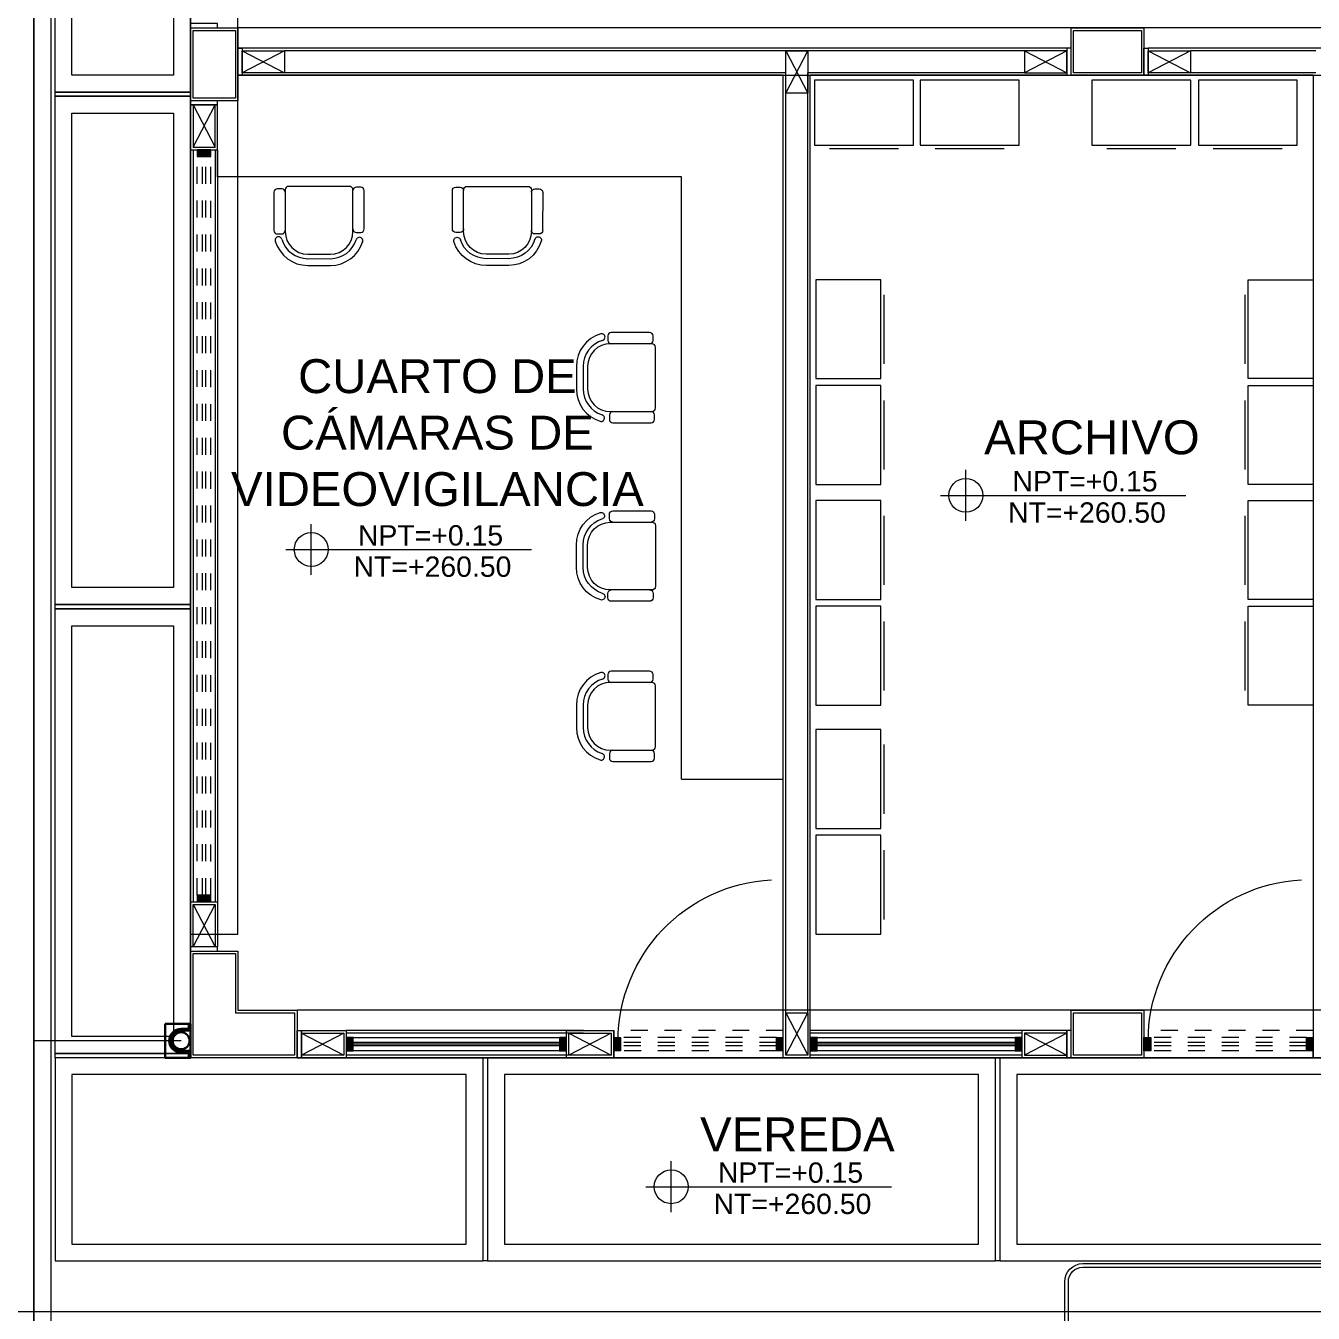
# Model space of a CAD drawing. Header units: metres. Extents: x 349075 to 349285, y 9281902 to 9282050.
# Drawn here: x 349102.79 to 349110.39, y 9281950.57 to 9281958.17 of the extents above; entities that cross this region are included whole.
import ezdxf

# ---------------------------------------------------------------- set-up
doc = ezdxf.new("R2010")
doc.units = ezdxf.units.M
doc.header["$LTSCALE"] = 0.25
doc.linetypes.add('01 nivel$0$HIDDEN2', pattern=[0.1875, 0.125, -0.0625])
doc.linetypes.add('DASHED2', pattern=[0.762, 0.635, -0.127])
for name, color, linetype, lineweight in [('0_VANOS', 30, 'Continuous', 9), ('ARQ-FONDO', 253, 'CONTINUOUS', 9), ('CUNETAS-RED', 5, 'CONTINUOUS', 18)]:
    doc.layers.add(name, color=color, linetype=linetype, lineweight=lineweight)
doc.styles.add('Arial_1', font='arial.ttf', dxfattribs={"height": 0.15})

# ---------------------------------------------------------------- blocks, each defined once
blk = doc.blocks.new('junta vereda 0.8')
at = {"layer": 'ARQ-FONDO'}
blk.add_lwpolyline([(0.0127, 0), (-0.0127, 0), (-0.0127, 0.8), (0.0127, 0.8)], close=True, dxfattribs=at)
blk = doc.blocks.new('JUNTA VEREDA')
at = {"layer": 'ARQ-FONDO'}
blk.add_lwpolyline([(-0.0133, 1.2), (0.0121, 1.2), (0.0121, 0), (-0.0133, 0)], close=True, dxfattribs=at)
blk = doc.blocks.new('verda pg edf 04')
at = {"layer": 'ARQ-FONDO'}
for p, q in [((-9.0866, -36.315, -20.5486), (-9.0866, -35.115, -20.5486)), ((-6.0612, -36.315, -20.5486), (-6.0612, -35.115, -20.5486))]:
    blk.add_line(p, q, dxfattribs=at)
at = {"layer": 'ARQ-FONDO', "elevation": -20.5486}
for points in [[(-10.815, -26.4136), (-10.815, -29.4136), (-11.615, -29.4136), (-11.615, -26.4136)], [(-10.915, -26.5136), (-10.915, -29.3136), (-11.515, -29.3136), (-11.515, -26.5136)], [(-10.815, -29.439), (-10.815, -32.439), (-11.615, -32.439), (-11.615, -29.439)], [(-10.915, -29.539), (-10.915, -32.339), (-11.515, -32.339), (-11.515, -29.539)], [(-10.815, -32.4644), (-10.815, -35.0896), (-11.615, -35.0896), (-11.615, -32.4644)], [(-10.915, -32.5644), (-10.915, -34.9896), (-11.515, -34.9896), (-11.515, -32.5644)], [(-11.615, -36.315), (-9.0866, -36.315), (-9.0866, -35.115), (-11.615, -35.115)], [(-9.0612, -36.315), (-6.0612, -36.315), (-6.0612, -35.115), (-9.0612, -35.115)], [(-6.0358, -36.315), (-3.0358, -36.315), (-3.0358, -35.115), (-6.0358, -35.115)], [(-11.515, -36.215), (-9.1866, -36.215), (-9.1866, -35.215), (-11.515, -35.215)], [(-8.9612, -36.215), (-6.1612, -36.215), (-6.1612, -35.215), (-8.9612, -35.215)], [(-5.9358, -36.215), (-3.1358, -36.215), (-3.1358, -35.215), (-5.9358, -35.215)]]:
    blk.add_lwpolyline(points, close=True, dxfattribs=at)
at = {"layer": 'ARQ-FONDO'}
for name, p, rotation in [('junta vereda 0.8', (-11.615, -29.4263, -20.5486), 270), ('junta vereda 0.8', (-11.615, -32.4517, -20.5486), 270), ('junta vereda 0.8', (-11.615, -35.1023, -20.5486), 270), ('JUNTA VEREDA', (-9.0745, -35.115, -20.5486), 180), ('JUNTA VEREDA', (-6.0491, -35.115, -20.5486), 180)]:
    blk.add_blockref(name, p, dxfattribs=dict(at, rotation=rotation))
blk = doc.blocks.new('Cotas de elevación - M_Cota de elevación - Destino rellenado-517392-Nivel 1')
at = {"layer": 'ARQ-FONDO'}
for p, q in [((0, -0.0015), (0, 0.0015)), ((-0.0015, 0), (0.013, 0))]:
    blk.add_line(p, q, dxfattribs=at)
blk.add_circle((0, 0), 0.001, dxfattribs=at)
blk = doc.blocks.new('VEREDA EDF 04 PGG')
at = {"layer": 'ARQ-FONDO', "lineweight": 5}
blk.add_blockref('verda pg edf 04', (-1.215, -0.815, 20.5486), dxfattribs=at)
at = {"layer": 'ARQ-FONDO', "xscale": 99.99999999999991, "yscale": 99.99999999999991, "zscale": 99.99999999999991}
blk.add_blockref('Cotas de elevación - M_Cota de elevación - Destino rellenado-517392-Nivel 1', (-9.1911, -36.6917, 20.5486), dxfattribs=at)
at = {"layer": 'ARQ-FONDO', "insert": (-9.6212, -36.2826, 20.5486), "char_height": 0.2, "width": 2.349898, "attachment_point": 1, "style": 'Arial_1'}
blk.add_mtext('\\pxqc;VEREDA', dxfattribs=at)
at = {"layer": 'ARQ-FONDO', "char_height": 0.12, "width": 0.902142, "attachment_point": 1, "line_spacing_factor": 0.941778, "style": 'Arial_1'}
for s, insert in [('NPT=+0.15', (-8.9154, -36.5483, 20.5486)), ('NT=+260.50', (-8.9412, -36.7329, 20.5486))]:
    blk.add_mtext(s, dxfattribs=dict(at, insert=insert))
blk = doc.blocks.new('dsfd')
at = {"layer": 'ARQ-FONDO'}
for p, q in [((333298.399, 9094259.416), (333296.766, 9094259.416)), ((333300.842, 9094259.416), (333299.554, 9094259.416)), ((333296.511, 9094259.161), (333296.511, 9094258.428)), ((333301.097, 9094258.428), (333301.097, 9094259.161)), ((333296.766, 9094258.224), (333300.842, 9094258.224)), ((333296.766, 9094258.173), (333300.842, 9094258.173))]:
    blk.add_line(p, q, dxfattribs=at)
for points in [[(333299.554, 9094259.416), (333300.941, 9094263.493), (333298.399, 9094259.416)], [(333300.842, 9094259.365), (333299.478, 9094259.365), (333300.764, 9094263.123), (333298.432, 9094259.365), (333296.766, 9094259.365)]]:
    blk.add_lwpolyline(points, dxfattribs=at)
for points in [[(333296.766, 9094259.365, 0.414214), (333296.562, 9094259.161), (333296.562, 9094258.428, 0.414214), (333296.766, 9094258.224)], [(333300.842, 9094258.224, 0.414214), (333301.046, 9094258.428), (333301.046, 9094259.161, 0.414214), (333300.842, 9094259.365)]]:
    blk.add_lwpolyline(points, format="xyb", dxfattribs=at)
for centre, start, end in [((333296.766, 9094259.161), 90, 180), ((333300.842, 9094259.161), 0, 90), ((333296.766, 9094258.428), 180, 270), ((333300.842, 9094258.428), 270, 0)]:
    blk.add_arc(centre, 0.255, start, end, dxfattribs=at)
blk = doc.blocks.new('red drenaje')
at = {"layer": 'CUNETAS-RED', "lineweight": 0}
for p, q in [((-48.1, 70.0031), (-48.1, 10.193)), ((-48.2, 69.7801), (-48.2, 10.193))]:
    blk.add_line(p, q, dxfattribs=at)
blk.add_lwpolyline([(-48.2, 10.193), (-48.2, 69.9031), (-48.6, 69.9031), (-48.6, 10.193)], close=True, dxfattribs=at)
blk = doc.blocks.new('columnas bloque talleres')
at = {"layer": 'ARQ-FONDO', "lineweight": 0, "elevation": 0}
for points in [[(-10.815, -29.465), (-10.815, -29.035), (-10.535, -29.035), (-10.535, -29.465)], [(-5.615, -29.035), (-5.185, -29.035), (-5.185, -29.315), (-5.615, -29.315)], [(-10.185, -35.115), (-10.815, -35.115), (-10.815, -34.485), (-10.535, -34.485), (-10.535, -34.835), (-10.185, -34.835)], [(-5.615, -34.835), (-5.185, -34.835), (-5.185, -35.115), (-5.615, -35.115)]]:
    blk.add_lwpolyline(points, close=True, dxfattribs=at)
at = {"layer": 'ARQ-FONDO', "elevation": 0}
for points in [[(-10.8, -29.45), (-10.8, -29.05), (-10.55, -29.05), (-10.55, -29.45)], [(-5.6, -29.05), (-5.2, -29.05), (-5.2, -29.3), (-5.6, -29.3)], [(-10.2, -35.1), (-10.8, -35.1), (-10.8, -34.5), (-10.55, -34.5), (-10.55, -34.85), (-10.2, -34.85)], [(-5.6, -34.85), (-5.2, -34.85), (-5.2, -35.1), (-5.6, -35.1)]]:
    blk.add_lwpolyline(points, close=True, dxfattribs=at)
blk = doc.blocks.new('*U1102')
at = {"linetype": 'Continuous', "true_color": 0xbebebe}
for points in [[(3032.1314, 1351.1888), (3032.1314, 1351.2688), (3032.1714, 1351.2688), (3032.1714, 1351.1888)], [(3036.5314, 1351.1888), (3036.5314, 1351.2688), (3036.5714, 1351.2688), (3036.5714, 1351.1888)]]:
    blk.add_hatch(color=9, dxfattribs=at).paths.add_polyline_path(points)
at = {"layer": '0_VANOS', "linetype": 'Continuous'}
for p, q in [((3032.1314, 1351.2688), (3032.1714, 1351.2688)), ((3032.1314, 1351.2688), (3032.1314, 1351.1888)), ((3032.1714, 1351.2688), (3032.1714, 1351.1888)), ((3036.5314, 1351.1888), (3036.5314, 1351.2688)), ((3036.5314, 1351.2688), (3036.5714, 1351.2688)), ((3036.5714, 1351.2688), (3036.5714, 1351.1888)), ((3032.1714, 1351.1888), (3032.1314, 1351.1888)), ((3036.5714, 1351.1888), (3036.5314, 1351.1888))]:
    blk.add_line(p, q, dxfattribs=at)
at = {"layer": '0_VANOS', "linetype": '01 nivel$0$HIDDEN2', "ltscale": 0.5}
for p, q in [((3032.1708, 1351.2688), (3036.5308, 1351.2688)), ((3032.1714, 1351.2388), (3036.5314, 1351.2388)), ((3032.1714, 1351.2188), (3036.5314, 1351.2188)), ((3032.1714, 1351.1888), (3036.5314, 1351.1888))]:
    blk.add_line(p, q, dxfattribs=at)
at = {"layer": '0_VANOS', "linetype": '01 nivel$0$HIDDEN2'}
blk.add_line((3036.5314, 1351.2688), (3036.5714, 1351.2688), dxfattribs=at)
blk = doc.blocks.new('*U1103')
at = {"linetype": 'Continuous', "lineweight": 0, "true_color": 0xbebebe}
for points in [[(3037.2524, 1360.5431), (3037.2124, 1360.5431), (3037.2124, 1360.4631), (3037.2524, 1360.4631)], [(3038.5122, 1360.5431), (3038.4722, 1360.5431), (3038.4722, 1360.4631), (3038.5122, 1360.4631)]]:
    blk.add_hatch(color=9, dxfattribs=at).paths.add_polyline_path(points)
at = {"layer": '0_VANOS', "linetype": 'Continuous'}
for p, q in [((3037.2524, 1360.5131), (3038.4722, 1360.5131)), ((3037.2524, 1360.5031), (3038.4722, 1360.5031)), ((3037.2524, 1360.4931), (3038.4722, 1360.4931))]:
    blk.add_line(p, q, dxfattribs=at)
for points in [[(3037.2124, 1360.5431), (3037.2124, 1360.4631), (3037.2524, 1360.4631), (3037.2524, 1360.5431)], [(3037.2524, 1360.5431), (3038.4722, 1360.5431), (3038.4722, 1360.4631), (3037.2524, 1360.4631)], [(3038.4722, 1360.5431), (3038.4722, 1360.4631), (3038.5122, 1360.4631), (3038.5122, 1360.5431)]]:
    blk.add_lwpolyline(points, close=True, dxfattribs=at)
blk = doc.blocks.new('*U1104')
at = {"linetype": 'Continuous', "lineweight": 0, "true_color": 0xbebebe}
for points in [[(3037.2524, 1360.5431), (3037.2124, 1360.5431), (3037.2124, 1360.4631), (3037.2524, 1360.4631)], [(3038.4624, 1360.5431), (3038.4224, 1360.5431), (3038.4224, 1360.4631), (3038.4624, 1360.4631)]]:
    blk.add_hatch(color=9, dxfattribs=at).paths.add_polyline_path(points)
at = {"layer": '0_VANOS', "linetype": 'Continuous'}
for p, q in [((3037.2524, 1360.5131), (3038.4224, 1360.5131)), ((3037.2524, 1360.5031), (3038.4224, 1360.5031)), ((3037.2524, 1360.4931), (3038.4224, 1360.4931))]:
    blk.add_line(p, q, dxfattribs=at)
for points in [[(3037.2124, 1360.5431), (3037.2124, 1360.4631), (3037.2524, 1360.4631), (3037.2524, 1360.5431)], [(3037.2524, 1360.5431), (3038.4224, 1360.5431), (3038.4224, 1360.4631), (3037.2524, 1360.4631)], [(3038.4224, 1360.5431), (3038.4224, 1360.4631), (3038.4624, 1360.4631), (3038.4624, 1360.5431)]]:
    blk.add_lwpolyline(points, close=True, dxfattribs=at)
blk = doc.blocks.new('montante')
at = {"layer": 'ARQ-FONDO', "lineweight": 30}
for p, q in [((0.0455, 0.07), (0.0455, 0.095)), ((0, 0.07), (0.0455, 0.07)), ((0, 0.06), (0.0555, 0.06)), ((0, -0.06), (0.0555, -0.06)), ((0, -0.07), (0.0455, -0.07)), ((0.0455, -0.07), (0.0455, -0.095))]:
    blk.add_line(p, q, dxfattribs=at)
blk.add_lwpolyline([(-0.0945, 0.1), (-0.0945, -0.1), (0.0555, -0.1), (0.0555, 0.1)], close=True, dxfattribs=at)
blk.add_circle((0, 0), 0.05, dxfattribs=at)
for centre, radius, start, end in [((0.0505, 0.095), 0.005, 0, 180), ((0, 0), 0.07, 90, 270), ((0, 0), 0.06, 90, 270), ((0.0505, -0.095), 0.005, 180, 0)]:
    blk.add_arc(centre, radius, start, end, dxfattribs=at)
blk = doc.blocks.new('*U1568')
blk.add_arc((0.0211, 0.0474), 0.9539, 0.15786, 87.08143)
blk = doc.blocks.new('*U1105')
at = {"linetype": 'Continuous', "true_color": 0xbebebe}
for points in [[(3032.1314, 1351.1888), (3032.1314, 1351.2688), (3032.1714, 1351.2688), (3032.1714, 1351.1888)], [(3033.0914, 1351.1888), (3033.0914, 1351.2688), (3033.1314, 1351.2688), (3033.1314, 1351.1888)]]:
    blk.add_hatch(color=9, dxfattribs=at).paths.add_polyline_path(points)
at = {"layer": '0_VANOS', "linetype": 'Continuous'}
for p, q in [((3032.1314, 1351.2688), (3032.1714, 1351.2688)), ((3032.1314, 1351.2688), (3032.1314, 1351.1888)), ((3032.1714, 1351.2688), (3032.1714, 1351.1888)), ((3033.0914, 1351.1888), (3033.0914, 1351.2688)), ((3033.0914, 1351.2688), (3033.1314, 1351.2688)), ((3033.1314, 1351.2688), (3033.1314, 1351.1888)), ((3032.1714, 1351.1888), (3032.1314, 1351.1888)), ((3033.1314, 1351.1888), (3033.0914, 1351.1888))]:
    blk.add_line(p, q, dxfattribs=at)
at = {"layer": '0_VANOS', "linetype": '01 nivel$0$HIDDEN2', "ltscale": 0.5}
for p, q in [((3032.1708, 1351.2688), (3033.0908, 1351.2688)), ((3032.1714, 1351.2388), (3033.0914, 1351.2388)), ((3032.1714, 1351.2188), (3033.0914, 1351.2188)), ((3032.1714, 1351.1888), (3033.0914, 1351.1888))]:
    blk.add_line(p, q, dxfattribs=at)
at = {"layer": '0_VANOS', "linetype": '01 nivel$0$HIDDEN2'}
blk.add_line((3033.0914, 1351.2688), (3033.1314, 1351.2688), dxfattribs=at)
blk = doc.blocks.new('archivoo')
at = {"layer": 'ARQ-FONDO', "lineweight": 0}
blk.add_line((-0.497, -0.4021), (-0.0891, -0.4021), dxfattribs=at)
blk.add_lwpolyline([(-0.5842, 0), (-0.5842, -0.3835), (0, -0.3835), (0, 0)], close=True, dxfattribs=at)
blk = doc.blocks.new('cher')
at = {"layer": 'ARQ-FONDO', "lineweight": 0}
for p, q in [((-0.2827, 0.3772), (-0.377, 0.283)), ((-0.2544, 0.3489), (-0.3488, 0.2547)), ((-0.2356, 0.3301), (-0.3299, 0.2358)), ((0.1273, 0.1555), (-0.047, 0.33)), ((-0.0239, 0.3729), (-0.0428, 0.3541)), ((0.1646, 0.2126), (0.0043, 0.3729)), ((0.1457, 0.1654), (0.1646, 0.1843)), ((-0.1273, -0.1272), (0.1273, 0.1272)), ((-0.3476, 0.0366), (-0.3664, 0.0177)), ((-0.33, 0.0473), (-0.1556, -0.1272)), ((-0.3664, -0.0106), (-0.2062, -0.1709)), ((-0.1779, -0.1709), (-0.1591, -0.1521))]:
    blk.add_line(p, q, dxfattribs=at)
for centre, radius, start, end in [((-0.1413, 0.2358), 0.2, 61.28943, 134.98018), ((-0.1413, 0.2358), 0.16, 61.33361, 134.98018), ((-0.0549, 0.3937), 0.02, 241.1127, 61.50544), ((-0.1413, 0.2358), 0.1333, 44.98018, 134.98018), ((-0.0287, 0.3399), 0.02, 134.98018, 224.98018), ((-0.0098, 0.3588), 0.02, 44.98018, 134.98018), ((-0.2357, 0.1415), 0.2, 134.98018, 207.64776), ((-0.2357, 0.1415), 0.16, 134.98018, 207.34772), ((-0.2357, 0.1415), 0.1333, 134.98018, 224.98018), ((0.1316, 0.1796), 0.02, 224.98018, 314.98018), ((0.1132, 0.1414), 0.02, 314.98018, 44.98018), ((0.1504, 0.1984), 0.02, 314.98018, 44.98018), ((-0.3953, 0.0583), 0.02, 206.18115, 28.84767), ((-0.3523, 0.0036), 0.02, 134.98018, 224.98018), ((-0.3334, 0.0224), 0.02, 44.98018, 134.98018), ((0.1083, -0.363), 0.3333, 134.98018, 134.98018), ((-0.1732, -0.1379), 0.02, 314.98018, 44.98018), ((-0.1415, -0.1131), 0.02, 224.98018, 314.98018), ((-0.1921, -0.1568), 0.02, 224.98018, 314.98018)]:
    blk.add_arc(centre, radius, start, end, dxfattribs=at)
blk = doc.blocks.new('bloque pg edf 04')
at = {"layer": 'ARQ-FONDO'}
for p, q in [((-5.655, 5.96, 41.0973), (-10.55, 5.96)), ((-10.275, 5.945), (-10.525, 5.815)), ((-10.525, 5.945), (-10.275, 5.815)), ((-5.905, 5.945), (-10.275, 5.945)), ((-7.315, 5.945, -20.5486), (-7.185, 5.695, -20.5486)), ((-7.315, 5.695, -20.5486), (-7.185, 5.945, -20.5486)), ((-5.905, 5.945, 41.0973), (-5.655, 5.815, 41.0973)), ((-5.655, 5.945, 41.0973), (-5.905, 5.815, 41.0973)), ((-0.305, 5.96), (-5.175, 5.96, 20.5486)), ((-4.925, 5.945, 20.5486), (-5.175, 5.815, 20.5486)), ((-5.175, 5.945, 20.5486), (-4.925, 5.815, 20.5486)), ((-4.185, 5.945, 41.0973), (-4.925, 5.945, 20.5486)), ((-7.33, 5.8), (-10.55, 5.8)), ((-7.315, 5.815), (-10.275, 5.815)), ((-7.33, 0), (-7.33, 5.8)), ((-7.315, 0.265), (-7.315, 5.815)), ((-7.185, 0.265), (-7.185, 5.815)), ((-5.905, 5.815), (-7.185, 5.815)), ((-7.17, 0), (-7.17, 5.8)), ((-5.655, 5.8, 41.0973), (-7.17, 5.8)), ((-4.2, 5.8, 41.0973), (-5.175, 5.8, 20.5486)), ((-4.185, 5.815, 41.0973), (-4.925, 5.815)), ((-4.2, 5.8, 41.0973), (-4.2, 0, 41.0973)), ((-10.815, 5.375, 20.5486), (-10.685, 5.625, 20.5486)), ((-10.815, 5.625, 20.5486), (-10.685, 5.375, 20.5486)), ((-10.83, 5.36), (-10.83, 0.92, 20.5486)), ((-10.815, 5.36), (-10.8149, 0.92)), ((-10.685, 5.36), (-10.6849, 0.92)), ((-10.67, 5.36), (-10.67, 0.92)), ((-10.815, 0.905, 20.5486), (-10.685, 0.655, 20.5486)), ((-10.815, 0.655, 20.5486), (-10.685, 0.905, 20.5486)), ((-7.315, 0.265, 20.5486), (-7.185, 0.015, 20.5486)), ((-7.315, 0.015, 20.5486), (-7.185, 0.265, 20.5486)), ((-8.51, 0.16), (-9.91, 0.16)), ((-8.3302, 0), (-8.3302, 0.16)), ((-5.92, 0.16), (-7.17, 0.16)), ((-9.925, 0.145, 41.0973), (-10.175, 0.015, 41.0973)), ((-10.175, 0.145, 41.0973), (-9.925, 0.015, 41.0973)), ((-8.51, 0.145), (-9.91, 0.145)), ((-8.3452, 0.145), (-8.5952, 0.015)), ((-8.5952, 0.145), (-8.3452, 0.015)), ((-5.92, 0.145), (-7.17, 0.145)), ((-5.905, 0.145, 20.5486), (-5.655, 0.015, 20.5486)), ((-5.655, 0.145, 20.5486), (-5.905, 0.015, 20.5486)), ((-8.51, 0.015), (-9.91, 0.015)), ((-5.92, 0.015), (-7.17, 0.015)), ((-5.92, 0), (-7.17, 0)), ((-8.51, 0), (-9.91, 0, 41.0973)), ((-7.17, 0), (-7.33, 0))]:
    blk.add_line(p, q, dxfattribs=at)
at = {"layer": 'ARQ-FONDO', "lineweight": 5}
for p, q in [((-10.67, 5.2), (-10.67, 5.65, 20.5486)), ((-7.93, 5.2), (-10.67, 5.2)), ((-7.93, 1.6454), (-7.93, 5.2)), ((-7.93, 1.6454), (-7.33, 1.6454))]:
    blk.add_line(p, q, dxfattribs=at)
at = {"layer": 'ARQ-FONDO', "ltscale": 0.7}
for points, elevation in [([(-12.3299, 36.63), (1.5001, 36.63), (1.5001, -1.5), (-12.3299, -1.5)], 20.5486), ([(-10.55, 34.5), (-10.83, 34.5), (-10.83, 0.73), (-10.55, 0.73)], -684.9178), ([(-0.28, 5.8), (-0.28, 6.08), (-10.55, 6.08), (-10.55, 5.8)], 20.5486)]:
    blk.add_lwpolyline(points, close=True, dxfattribs=dict(at, elevation=elevation))
at = {"layer": 'ARQ-FONDO'}
for points, elevation in [([(-10.83, 6.105), (-10.83, 6.08), (-10.67, 6.08), (-10.67, 6.105)], 20.5486), ([(-7.315, 5.695), (-7.315, 5.945), (-7.185, 5.945), (-7.185, 5.695)], -20.5486), ([(-5.655, 5.945), (-5.905, 5.945), (-5.905, 5.815), (-5.655, 5.815)], 41.0973), ([(-5.63, 5.96), (-5.655, 5.96), (-5.655, 5.8), (-5.63, 5.8)], 41.0973), ([(-5.2, 5.96), (-5.175, 5.96), (-5.175, 5.8), (-5.2, 5.8)], 20.5486), ([(-5.175, 5.945), (-4.925, 5.945), (-4.925, 5.815), (-5.175, 5.815)], 20.5486), ([(-10.83, 5.65), (-10.83, 5.625), (-10.67, 5.625), (-10.67, 5.65)], 20.5486), ([(-10.83, 5.625), (-10.83, 5.36), (-10.67, 5.36), (-10.67, 5.625)], 20.5486), ([(-10.815, 5.625), (-10.815, 5.375), (-10.685, 5.375), (-10.685, 5.625)], 20.5486), ([(-10.83, 0.655), (-10.83, 0.92), (-10.67, 0.92), (-10.67, 0.655)], 20.5486), ([(-10.815, 0.655), (-10.815, 0.905), (-10.685, 0.905), (-10.685, 0.655)], 20.5486), ([(-10.83, 0.655), (-10.83, 0.63), (-10.67, 0.63), (-10.67, 0.655)], 20.5486), ([(-7.315, 0.015), (-7.315, 0.265), (-7.185, 0.265), (-7.185, 0.015)], 20.5486), ([(-10.2, 0.16), (-10.175, 0.16), (-10.175, 0), (-10.2, 0)], 41.0973), ([(-10.175, 0.16), (-9.91, 0.16), (-9.91, 0), (-10.175, 0)], 41.0973), ([(-5.655, 0.16), (-5.92, 0.16), (-5.92, 0), (-5.655, 0)], 20.5486), ([(-5.63, 0.16), (-5.655, 0.16), (-5.655, 0), (-5.63, 0)], 20.5486), ([(-10.175, 0.145), (-9.925, 0.145), (-9.925, 0.015), (-10.175, 0.015)], 41.0973), ([(-5.655, 0.145), (-5.905, 0.145), (-5.905, 0.015), (-5.655, 0.015)], 20.5486)]:
    blk.add_lwpolyline(points, close=True, dxfattribs=dict(at, elevation=elevation))
for points in [[(-10.55, 5.96), (-10.525, 5.96), (-10.525, 5.8), (-10.55, 5.8)], [(-10.525, 5.945), (-10.275, 5.945), (-10.275, 5.815), (-10.525, 5.815)], [(-8.6102, 0.16), (-8.3302, 0.16), (-8.3302, 0), (-8.6102, 0)], [(-8.5952, 0.145), (-8.3452, 0.145), (-8.3452, 0.015), (-8.5952, 0.015)]]:
    blk.add_lwpolyline(points, close=True, dxfattribs=at)
at = {"layer": 'ARQ-FONDO', "ltscale": 0.7}
blk.add_lwpolyline([(-0.63, 0), (-0.63, 0.28), (-10.2, 0.28), (-10.2, 0)], close=True, dxfattribs=at)
at = {"layer": 'ARQ-FONDO', "linetype": 'DASHED2', "ltscale": 0.3}
blk.add_lwpolyline([(-7.3302, 0.16), (-8.3302, 0.16), (-8.3302, 0), (-7.3302, 0)], close=True, dxfattribs=at)
at = {"layer": 'ARQ-FONDO', "linetype": 'DASHED2', "ltscale": 0.3, "elevation": 41.0973}
blk.add_lwpolyline([(-4.2, 0.16), (-5.2, 0.16), (-5.2, 0), (-4.2, 0)], close=True, dxfattribs=at)
at = {"layer": 'ARQ-FONDO'}
blk.add_blockref('columnas bloque talleres', (-0.015, 35.115, 20.5486), dxfattribs=at)
for name, p, rotation in [('cher', (-10.0707, 5.1441), 135.0198158149498), ('cher', (-8.0848, 4.015), 45.01981581494979), ('cher', (-8.0848, 2.0156), 45.01981581494979), ('*U1103', (3028.6022, 1360.5831), 180), ('*U1105', (3024.8012, 1351.3088, -684.9178), 180), ('*U1104', (3031.2924, 1360.5831, 20.5486), 180), ('*U1105', (3027.9314, 1351.3088, -643.8205), 180)]:
    blk.add_blockref(name, p, dxfattribs=dict(at, rotation=rotation))
at = {"layer": 'ARQ-FONDO', "xscale": -1}
for name, p, rotation in [('cher', (-9.0171, 5.1441), 224.9801841850502), ('*U1102', (-1361.9788, -3031.2114, 20.5486), 270), ('cher', (-8.0848, 2.9614), 134.9801841850502)]:
    blk.add_blockref(name, p, dxfattribs=dict(at, rotation=rotation))
at = {"layer": 'ARQ-FONDO', "lineweight": 5}
for p in [(-6.5604, 5.7704), (-5.9363, 5.7704), (-4.9226, 5.7704), (-4.2941, 5.7704)]:
    blk.add_blockref('archivoo', p, dxfattribs=at)
at = {"layer": 'ARQ-FONDO', "lineweight": 5, "rotation": 90}
for p in [(-7.1368, 4.5932), (-7.1368, 3.9692), (-7.1368, 3.289), (-7.1368, 2.6649), (-7.1368, 1.9378), (-7.1368, 1.3137)]:
    blk.add_blockref('archivoo', p, dxfattribs=at)
at = {"layer": 'ARQ-FONDO', "lineweight": 5, "xscale": -1, "rotation": 270}
for p in [(-4.2, 4.5932, 41.0973), (-4.2, 3.9692, 41.0973), (-4.2, 3.289, 41.0973), (-4.2, 2.6649, 41.0973)]:
    blk.add_blockref('archivoo', p, dxfattribs=at)
at = {"layer": 'ARQ-FONDO', "xscale": 99.99999999999991, "yscale": 99.99999999999991, "zscale": 99.99999999999991}
for p in [(-6.2521, 3.32, 263.459), (-10.1169, 3.0004)]:
    blk.add_blockref('Cotas de elevación - M_Cota de elevación - Destino rellenado-517392-Nivel 1', p, dxfattribs=at)
at = {"layer": 'ARQ-FONDO', "xscale": -1}
for p in [(-7.3302, 0.05), (-4.2, 0.05, 41.0973)]:
    blk.add_blockref('*U1568', p, dxfattribs=at)
at = {"layer": 'ARQ-FONDO', "lineweight": 0}
blk.add_blockref('montante', (-10.8855, 0.1), dxfattribs=at)
at = {"layer": 'ARQ-FONDO', "char_height": 0.2, "width": 2.349898, "attachment_point": 1, "style": 'Arial_1'}
for s, insert in [('\\pxqc;CUARTO DE CÁMARAS DE VIDEOVIGILANCIA', (-10.5469, 4.1238)), ('\\pxqc;ARCHIVO', (-6.6821, 3.7626, 263.459))]:
    blk.add_mtext(s, dxfattribs=dict(at, insert=insert))
at = {"layer": 'ARQ-FONDO', "char_height": 0.12, "width": 0.902142, "attachment_point": 1, "line_spacing_factor": 0.941778, "style": 'Arial_1'}
for s, insert in [('NPT=+0.15', (-5.9764, 3.4634, 263.459)), ('NT=+260.50', (-6.0022, 3.2788, 263.459)), ('NPT=+0.15', (-9.8412, 3.1438)), ('NT=+260.50', (-9.867, 2.9592))]:
    blk.add_mtext(s, dxfattribs=dict(at, insert=insert))

msp = doc.modelspace()

# ---------------------------------------------------------------- linework, layer by layer
at = {"layer": 'ARQ-FONDO', "lineweight": 0}
msp.add_line((349103.7042, 9281952.1745), (349102.8347, 9281952.1745), dxfattribs=at)
at = {"layer": 'ARQ-FONDO'}
msp.add_lwpolyline([(349103.7597, 9281987.2045), (349114.5897, 9281987.2045), (349114.5897, 9281952.0745), (349103.7597, 9281952.0745)], close=True, dxfattribs=at)

# ---------------------------------------------------------------- block references
at = {"layer": 'ARQ-FONDO', "lineweight": 5}
for name, p in [('bloque pg edf 04', (349114.5897, 9281952.0745)), ('VEREDA EDF 04 PGG', (349115.7897, 9281988.0045))]:
    msp.add_blockref(name, p, dxfattribs=at)
at = {"layer": 'ARQ-FONDO', "extrusion": (-1.0001e-10, -0.025636, 0.999671), "xscale": -0.418244986072509, "yscale": 0.4182449860725096, "zscale": 0.4182449860725096, "rotation": 180}
msp.add_blockref('dsfd', (209709.2914, 13082528.1344, -237953.5558), dxfattribs=at)
at = {"layer": 'CUNETAS-RED', "lineweight": 30}
msp.add_blockref('red drenaje', (349151.0347, 9281918.0014), dxfattribs=at)

doc.saveas('drawing.dxf')
